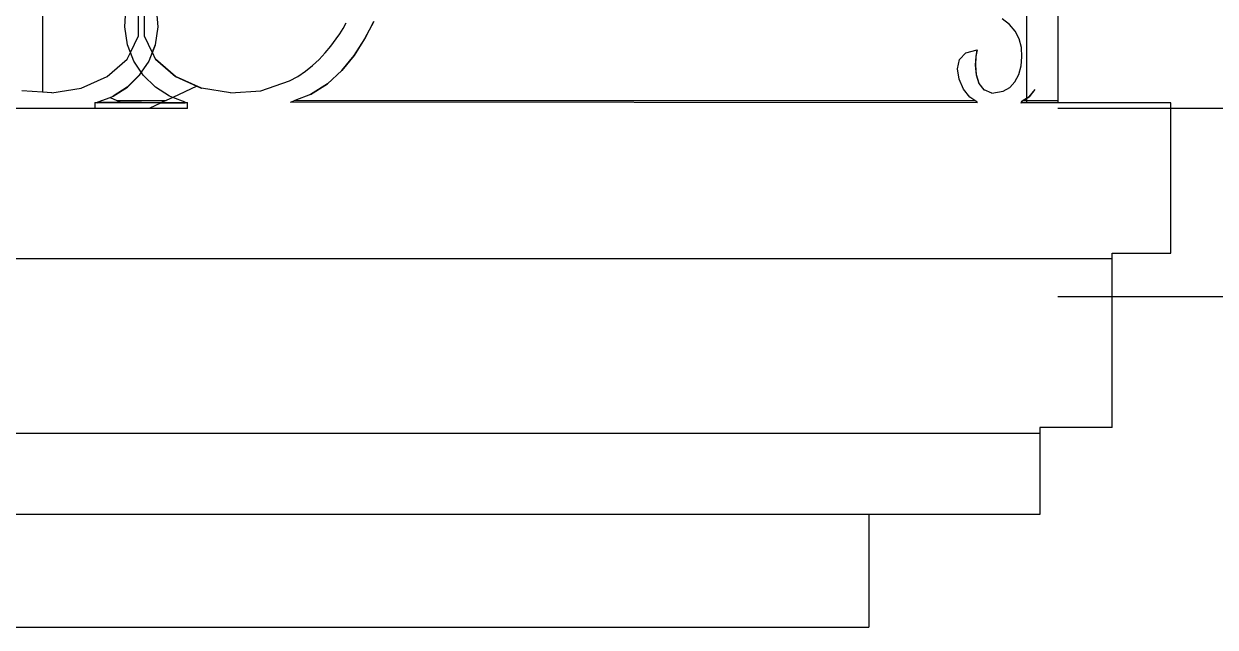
# Model space of a CAD drawing. Header units: inches. Extents: x -2812 to 9774, y -15726 to -746.
# Drawn here: x 3468.53 to 3500.2, y -9244.96 to -9228.91 of the extents above; entities that cross this region are included whole.
import ezdxf

# ---------------------------------------------------------------- set-up
doc = ezdxf.new("R2010")
doc.units = ezdxf.units.IN
doc.header["$LTSCALE"] = 17
doc.header["$MEASUREMENT"] = 0
doc.layers.add('OUTLINE', color=1, linetype='Continuous', lineweight=25)

# ---------------------------------------------------------------- blocks, each defined once
blk = doc.blocks.new('fddd')
for p, q in [((-401.299, -3293.975), (-401.299, -3264.98)), ((-400.474, -3293.975), (-400.474, -3264.98)), ((-424.918, -3292.196), (-424.914, -3291.445)), ((-424.768, -3291.445), (-424.765, -3292.196)), ((-424.443, -3291.445), (-424.401, -3291.954)), ((-427.464, -3291.653), (-427.464, -3293.692)), ((-425.282, -3291.954), (-425.257, -3291.653)), ((-424.396, -3291.954), (-424.421, -3291.653)), ((-418.663, -3291.81), (-418.906, -3292.273)), ((-418.901, -3292.273), (-418.658, -3291.81)), ((-401.767, -3291.887), (-401.957, -3291.737)), ((-425.211, -3292.43), (-425.282, -3291.954)), ((-424.401, -3291.954), (-424.472, -3292.43)), ((-424.467, -3292.43), (-424.396, -3291.954)), ((-424.396, -3291.954), (-424.401, -3291.954)), ((-419.567, -3292.139), (-419.478, -3291.997)), ((-419.478, -3291.997), (-419.394, -3291.85)), ((-401.615, -3292.066), (-401.767, -3291.887)), ((-401.508, -3292.274), (-401.615, -3292.066)), ((-425.131, -3292.634), (-425.211, -3292.43)), ((-425.131, -3292.634), (-424.918, -3292.196)), ((-424.765, -3292.196), (-424.551, -3292.634)), ((-424.472, -3292.43), (-424.549, -3292.628)), ((-424.547, -3292.634), (-424.467, -3292.43)), ((-424.467, -3292.43), (-424.472, -3292.43)), ((-419.803, -3292.465), (-419.66, -3292.274)), ((-419.66, -3292.274), (-419.567, -3292.139)), ((-418.906, -3292.273), (-419.186, -3292.715)), ((-419.181, -3292.715), (-418.901, -3292.273)), ((-418.906, -3292.273), (-418.901, -3292.273)), ((-401.449, -3292.506), (-401.508, -3292.274)), ((-425.218, -3292.811), (-425.131, -3292.634)), ((-425.041, -3292.863), (-425.131, -3292.634)), ((-424.551, -3292.634), (-424.641, -3292.863)), ((-424.549, -3292.628), (-424.551, -3292.634)), ((-424.551, -3292.634), (-424.549, -3292.639)), ((-424.547, -3292.634), (-424.549, -3292.628)), ((-424.549, -3292.639), (-424.547, -3292.634)), ((-424.549, -3292.639), (-424.465, -3292.811)), ((-424.46, -3292.811), (-424.547, -3292.634)), ((-420.116, -3292.819), (-419.955, -3292.647)), ((-419.955, -3292.647), (-419.803, -3292.465)), ((-419.186, -3292.715), (-419.511, -3293.119)), ((-419.507, -3293.119), (-419.181, -3292.715)), ((-419.186, -3292.715), (-419.181, -3292.715)), ((-403.091, -3292.826), (-402.926, -3292.644)), ((-402.926, -3292.644), (-402.624, -3292.565)), ((-402.658, -3292.742), (-402.671, -3292.975)), ((-402.666, -3292.975), (-402.654, -3292.742)), ((-402.625, -3292.566), (-402.658, -3292.742)), ((-402.658, -3292.742), (-402.654, -3292.742)), ((-402.654, -3292.742), (-402.619, -3292.565)), ((-402.619, -3292.565), (-402.625, -3292.566)), ((-402.624, -3292.565), (-402.625, -3292.566)), ((-402.624, -3292.565), (-402.619, -3292.565)), ((-401.455, -3292.994), (-401.432, -3292.751)), ((-401.432, -3292.751), (-401.449, -3292.506)), ((-425.747, -3293.277), (-425.218, -3292.811)), ((-424.841, -3293.163), (-425.041, -3292.863)), ((-424.641, -3292.863), (-424.841, -3293.163)), ((-424.465, -3292.811), (-423.936, -3293.277)), ((-424.465, -3292.811), (-424.46, -3292.811)), ((-423.931, -3293.277), (-424.46, -3292.811)), ((-420.476, -3293.132), (-420.289, -3292.982)), ((-420.289, -3292.982), (-420.116, -3292.819)), ((-403.142, -3293.073), (-403.091, -3292.826)), ((-403.099, -3293.347), (-403.142, -3293.073)), ((-402.671, -3292.975), (-402.648, -3293.226)), ((-402.671, -3292.975), (-402.666, -3292.975)), ((-402.643, -3293.226), (-402.666, -3292.975)), ((-401.518, -3293.221), (-401.455, -3292.994)), ((-426.436, -3293.581), (-425.747, -3293.277)), ((-424.894, -3293.242), (-425.216, -3293.557)), ((-425.211, -3293.557), (-424.889, -3293.242)), ((-424.841, -3293.163), (-424.894, -3293.242)), ((-424.889, -3293.242), (-424.894, -3293.242)), ((-424.889, -3293.242), (-424.839, -3293.167)), ((-424.839, -3293.167), (-424.841, -3293.163)), ((-424.788, -3293.242), (-424.839, -3293.167)), ((-424.467, -3293.557), (-424.788, -3293.242)), ((-423.936, -3293.277), (-423.931, -3293.277)), ((-423.936, -3293.277), (-423.366, -3293.528)), ((-423.242, -3293.581), (-423.931, -3293.277)), ((-421.661, -3293.652), (-420.9, -3293.394)), ((-420.9, -3293.394), (-420.679, -3293.27)), ((-420.679, -3293.27), (-420.476, -3293.132)), ((-419.511, -3293.119), (-419.895, -3293.471)), ((-419.89, -3293.471), (-419.507, -3293.119)), ((-419.511, -3293.119), (-419.507, -3293.119)), ((-402.984, -3293.61), (-403.099, -3293.347)), ((-402.648, -3293.226), (-402.643, -3293.226)), ((-402.648, -3293.226), (-402.576, -3293.458)), ((-402.571, -3293.458), (-402.643, -3293.226)), ((-401.619, -3293.418), (-401.518, -3293.221)), ((-427.464, -3293.692), (-428.017, -3293.652)), ((-427.217, -3293.71), (-427.464, -3293.692)), ((-427.217, -3293.71), (-426.436, -3293.581)), ((-425.216, -3293.557), (-425.591, -3293.798)), ((-425.586, -3293.798), (-425.211, -3293.557)), ((-425.211, -3293.557), (-425.216, -3293.557)), ((-424.091, -3293.798), (-424.467, -3293.557)), ((-423.366, -3293.528), (-424.007, -3293.83)), ((-423.366, -3293.528), (-423.247, -3293.581)), ((-423.247, -3293.581), (-423.242, -3293.581)), ((-422.466, -3293.71), (-423.242, -3293.581)), ((-422.466, -3293.71), (-421.661, -3293.652)), ((-419.895, -3293.471), (-420.346, -3293.754)), ((-420.341, -3293.754), (-419.89, -3293.471)), ((-419.895, -3293.471), (-419.89, -3293.471)), ((-402.819, -3293.825), (-402.984, -3293.61)), ((-402.576, -3293.458), (-402.571, -3293.458)), ((-402.576, -3293.458), (-402.442, -3293.633)), ((-402.437, -3293.633), (-402.571, -3293.458)), ((-402.442, -3293.633), (-402.437, -3293.633)), ((-402.231, -3293.714), (-402.437, -3293.633)), ((-402.231, -3293.714), (-401.93, -3293.664)), ((-401.93, -3293.664), (-401.757, -3293.571)), ((-401.757, -3293.571), (-401.619, -3293.418)), ((-401.086, -3293.623), (-401.244, -3293.812)), ((-401.239, -3293.812), (-401.081, -3293.623)), ((-426.08, -3293.964), (-426.08, -3294.125)), ((-426.08, -3293.964), (-426.005, -3293.965)), ((-426, -3293.954), (-426.005, -3293.954)), ((-426.005, -3293.954), (-426.005, -3293.965)), ((-426.005, -3293.965), (-426.005, -3293.975)), ((-426, -3293.965), (-426.005, -3293.965)), ((-426.005, -3293.975), (-424.841, -3293.97)), ((-426, -3293.954), (-425.895, -3293.913)), ((-426, -3293.965), (-426, -3293.954)), ((-425.377, -3293.967), (-426, -3293.965)), ((-425.895, -3293.913), (-425.89, -3293.913)), ((-425.89, -3293.913), (-425.672, -3293.829)), ((-425.672, -3293.829), (-425.67, -3293.83)), ((-425.67, -3293.83), (-425.591, -3293.798)), ((-425.67, -3293.83), (-425.494, -3293.913)), ((-425.586, -3293.798), (-425.591, -3293.798)), ((-425.494, -3293.913), (-424.184, -3293.913)), ((-425.494, -3293.913), (-425.377, -3293.967)), ((-424.841, -3293.97), (-425.377, -3293.967)), ((-424.839, -3293.97), (-424.841, -3293.97)), ((-424.839, -3293.97), (-424.3, -3293.967)), ((-424.839, -3293.97), (-424.31, -3293.972)), ((-424.31, -3293.972), (-424.635, -3294.125)), ((-424.3, -3293.967), (-424.31, -3293.972)), ((-424.31, -3293.972), (-423.677, -3293.975)), ((-424.184, -3293.913), (-424.3, -3293.967)), ((-424.3, -3293.967), (-423.677, -3293.965)), ((-424.007, -3293.83), (-424.184, -3293.913)), ((-424.007, -3293.83), (-424.091, -3293.798)), ((-423.677, -3293.954), (-424.007, -3293.83)), ((-423.677, -3293.965), (-423.677, -3293.954)), ((-423.677, -3293.965), (-423.612, -3293.964)), ((-423.677, -3293.975), (-423.677, -3293.965)), ((-423.612, -3294.125), (-423.612, -3293.964)), ((-420.875, -3293.954), (-420.87, -3293.954)), ((-420.87, -3293.954), (-420.765, -3293.913)), ((-402.624, -3293.975), (-420.87, -3293.954)), ((-420.765, -3293.913), (-420.76, -3293.913)), ((-420.346, -3293.754), (-420.76, -3293.913)), ((-420.76, -3293.913), (-402.687, -3293.913)), ((-420.346, -3293.754), (-420.341, -3293.754)), ((-402.687, -3293.913), (-402.819, -3293.825)), ((-402.624, -3293.954), (-402.687, -3293.913)), ((-402.624, -3293.975), (-402.624, -3293.954)), ((-402.624, -3293.975), (-402.619, -3293.975)), ((-401.434, -3293.933), (-401.459, -3293.975)), ((-401.459, -3293.975), (-401.454, -3293.975)), ((-401.454, -3293.975), (-401.429, -3293.933)), ((-397.474, -3293.975), (-401.454, -3293.975)), ((-401.401, -3293.913), (-401.434, -3293.933)), ((-401.434, -3293.933), (-401.429, -3293.933)), ((-401.429, -3293.933), (-401.397, -3293.913)), ((-401.244, -3293.812), (-401.401, -3293.913)), ((-401.401, -3293.913), (-401.397, -3293.913)), ((-401.397, -3293.913), (-401.239, -3293.812)), ((-401.397, -3293.913), (-400.474, -3293.913)), ((-401.244, -3293.812), (-401.239, -3293.812)), ((-397.474, -3297.975), (-397.474, -3293.975)), ((-426.08, -3294.125), (-460.3, -3294.125)), ((-424.635, -3294.125), (-426.08, -3294.125)), ((-423.612, -3294.125), (-424.635, -3294.125)), ((-399.033, -3298.125), (-539.917, -3298.125)), ((-399.033, -3297.975), (-397.474, -3297.975)), ((-399.033, -3298.975), (-399.033, -3297.975)), ((-399.033, -3302.61), (-399.033, -3298.975)), ((-443.96, -3302.76), (-400.953, -3302.76)), ((-400.953, -3302.61), (-400.953, -3304.923)), ((-399.033, -3302.61), (-400.953, -3302.61)), ((-400.953, -3304.923), (-443.96, -3304.923)), ((-405.5, -3304.923), (-405.5, -3307.923)), ((-535.252, -3307.923), (-405.5, -3307.923))]:
    blk.add_line(p, q)

msp = doc.modelspace()

# ---------------------------------------------------------------- hatches: boundary and pattern name
at = {"layer": 'OUTLINE'}
h = msp.add_hatch(dxfattribs=at)
h.set_pattern_fill('AR-RSHKE', color=8)
h.set_pattern_definition([(0, (1566.02, -5903.163), (25.5, 12), [6, -5, 7, -3, 9, -4]), (0, (1572.02, -5902.663), (25.5, 12), [5, -19, 4, -6]), (0, (1584.02, -5903.913), (25.5, 12), [3, -31]), (90, (1566.0205, -5903.163), (-8.5, 12), [11.5, -36.5]), (90, (1572.0205, -5903.163), (-8.5, 12), [11.25, -36.75]), (90, (1577.0205, -5903.163), (-8.5, 12), [10.5, -37.5]), (90, (1584.0205, -5903.913), (-8.5, 12), [11.5, -36.5]), (90, (1587.0205, -5903.913), (-8.5, 12), [11.5, -36.5]), (90, (1596.0205, -5903.163), (-8.5, 12), [11, -37])])
h.paths.add_polyline_path([(3665.02, -9219.163), (3498.503, -9219.163), (3498.503, -9224.163), (3498.503, -9226.012), (3501.503, -9226.012), (3501.503, -9230.012), (3499.945, -9230.012), (3499.945, -9231.163), (3665.02, -9231.163)])
h = msp.add_hatch(dxfattribs=at)
h.set_pattern_fill('AR-RSHKE', color=8)
h.set_pattern_definition([(0, (1566.02, -5796.163), (25.5, 12), [6, -5, 7, -3, 9, -4]), (0, (1572.02, -5795.663), (25.5, 12), [5, -19, 4, -6]), (0, (1584.02, -5796.913), (25.5, 12), [3, -31]), (90, (1566.0205, -5796.163), (-8.5, 12), [11.5, -36.5]), (90, (1572.0205, -5796.163), (-8.5, 12), [11.25, -36.75]), (90, (1577.0205, -5796.163), (-8.5, 12), [10.5, -37.5]), (90, (1584.0205, -5796.913), (-8.5, 12), [11.5, -36.5]), (90, (1587.0205, -5796.913), (-8.5, 12), [11.5, -36.5]), (90, (1596.0205, -5796.163), (-8.5, 12), [11, -37])])
h.paths.add_polyline_path([(3499.02, -9231.163), (3499.02, -9235.012), (3497.462, -9235.012), (3497.462, -9236.012), (3497.462, -9236.163), (3665.02, -9236.163), (3665.02, -9235.163), (3665.02, -9231.163)])

# ---------------------------------------------------------------- linework, layer by layer
for p, q in [((3683.02, -9231.163), (3496.02, -9231.163)), ((3496.02, -9236.163), (3701.02, -9236.163))]:
    msp.add_line(p, q, dxfattribs=at)

# ---------------------------------------------------------------- block references
msp.add_blockref('fddd', (3896.495, -5937.038), dxfattribs=at)

doc.saveas('drawing.dxf')
